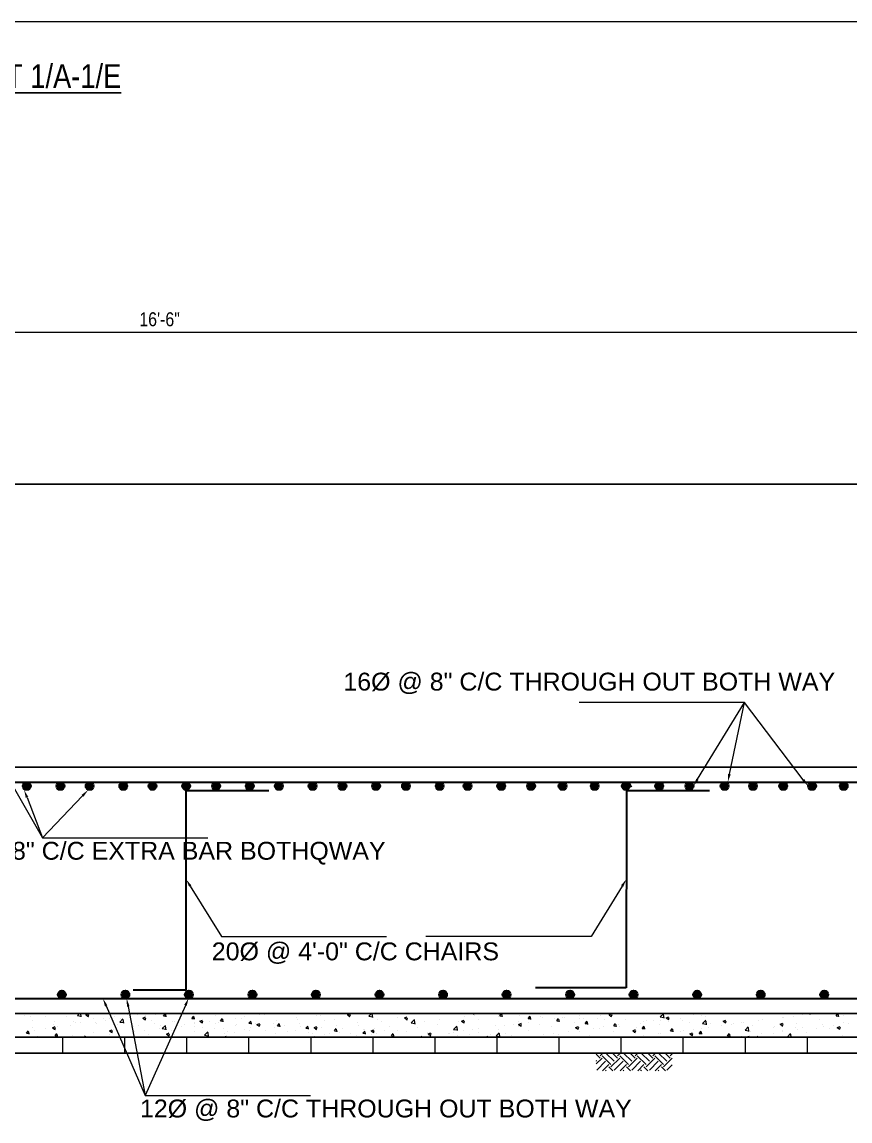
# Model space of a CAD drawing. Header units: inches. Extents: x 57837 to 133168, y 6972 to 27776.
# Drawn here: x 69109 to 69526, y 18899 to 19453 of the extents above; entities that cross this region are included whole.
import ezdxf

# ---------------------------------------------------------------- set-up
doc = ezdxf.new("R2010")
doc.units = ezdxf.units.IN
doc.header["$MEASUREMENT"] = 0
for name, color, linetype, lineweight in [('DIM', 2, 'Continuous', 13), ('HACTH', 153, 'Continuous', 5), ('HATCH', 74, 'Continuous', 5), ('ROD', 1, 'Continuous', 40), ('rod position', 1, 'Continuous', 30)]:
    doc.layers.add(name, color=color, linetype=linetype, lineweight=lineweight)
doc.layers.add('elevation', color=3, linetype='Continuous')
doc.layers.add('text', color=255, linetype='Continuous')
doc.styles.add('Arial', font='arial.ttf', dxfattribs={"height": 6.5})
doc.styles.get("Standard").update_dxf_attribs({"font": 'ARIALN.TTF', "height": 7})

msp = doc.modelspace()

# ---------------------------------------------------------------- hatches: boundary and pattern name
at = {"layer": 'ROD'}
h = msp.add_hatch(color=5, dxfattribs=at)
h.set_gradient(color1=(0, 0, 255), one_color=1, tint=1, name='SPHERICAL')
h.paths.add_polyline_path([(69113.6, 19067.86, 1), (69109.6, 19067.86, 1)])
h = msp.add_hatch(color=5, dxfattribs=at)
h.set_gradient(color1=(0, 0, 255), one_color=1, tint=1, name='SPHERICAL')
h.paths.add_polyline_path([(69130.56, 19067.86, 1), (69126.56, 19067.86, 1)])
h = msp.add_hatch(color=5, dxfattribs=at)
h.set_gradient(color1=(0, 0, 255), one_color=1, tint=1, name='SPHERICAL')
h.paths.add_polyline_path([(69145.27, 19067.86, 1), (69141.27, 19067.86, 1)])
h = msp.add_hatch(color=5, dxfattribs=at)
h.set_gradient(color1=(0, 0, 255), one_color=1, tint=1, name='SPHERICAL')
h.paths.add_polyline_path([(69162.23, 19067.86, 1), (69158.23, 19067.86, 1)])
h = msp.add_hatch(color=5, dxfattribs=at)
h.set_gradient(color1=(0, 0, 255), one_color=1, tint=1, name='SPHERICAL')
h.paths.add_polyline_path([(69176.93, 19067.86, 1), (69172.93, 19067.86, 1)])
h = msp.add_hatch(color=5, dxfattribs=at)
h.set_gradient(color1=(0, 0, 255), one_color=1, tint=1, name='SPHERICAL')
h.paths.add_polyline_path([(69193.89, 19067.86, 1), (69189.89, 19067.86, 1)])
h = msp.add_hatch(color=5, dxfattribs=at)
h.set_gradient(color1=(0, 0, 255), one_color=1, tint=1, name='SPHERICAL')
h.paths.add_polyline_path([(69208.93, 19067.86, 1), (69204.93, 19067.86, 1)])
h = msp.add_hatch(color=5, dxfattribs=at)
h.set_gradient(color1=(0, 0, 255), one_color=1, tint=1, name='SPHERICAL')
h.paths.add_polyline_path([(69225.89, 19067.86, 1), (69221.89, 19067.86, 1)])
h = msp.add_hatch(color=5, dxfattribs=at)
h.set_gradient(color1=(0, 0, 255), one_color=1, tint=1, name='SPHERICAL')
h.paths.add_polyline_path([(69240.6, 19067.86, 1), (69236.6, 19067.86, 1)])
h = msp.add_hatch(color=5, dxfattribs=at)
h.set_gradient(color1=(0, 0, 255), one_color=1, tint=1, name='SPHERICAL')
h.paths.add_polyline_path([(69257.56, 19067.86, 1), (69253.56, 19067.86, 1)])
h = msp.add_hatch(color=5, dxfattribs=at)
h.set_gradient(color1=(0, 0, 255), one_color=1, tint=1, name='SPHERICAL')
h.paths.add_polyline_path([(69272.6, 19067.86, 1), (69268.6, 19067.86, 1)])
h = msp.add_hatch(color=5, dxfattribs=at)
h.set_gradient(color1=(0, 0, 255), one_color=1, tint=1, name='SPHERICAL')
h.paths.add_polyline_path([(69289.56, 19067.86, 1), (69285.56, 19067.86, 1)])
h = msp.add_hatch(color=5, dxfattribs=at)
h.set_gradient(color1=(0, 0, 255), one_color=1, tint=1, name='SPHERICAL')
h.paths.add_polyline_path([(69304.6, 19067.86, 1), (69300.6, 19067.86, 1)])
h = msp.add_hatch(color=5, dxfattribs=at)
h.set_gradient(color1=(0, 0, 255), one_color=1, tint=1, name='SPHERICAL')
h.paths.add_polyline_path([(69321.56, 19067.86, 1), (69317.56, 19067.86, 1)])
h = msp.add_hatch(color=5, dxfattribs=at)
h.set_gradient(color1=(0, 0, 255), one_color=1, tint=1, name='SPHERICAL')
h.paths.add_polyline_path([(69335.63, 19067.86, 1), (69331.63, 19067.86, 1)])
h = msp.add_hatch(color=5, dxfattribs=at)
h.set_gradient(color1=(0, 0, 255), one_color=1, tint=1, name='SPHERICAL')
h.paths.add_polyline_path([(69352.59, 19067.86, 1), (69348.59, 19067.86, 1)])
h = msp.add_hatch(color=5, dxfattribs=at)
h.set_gradient(color1=(0, 0, 255), one_color=1, tint=1, name='SPHERICAL')
h.paths.add_polyline_path([(69367.63, 19067.86, 1), (69363.63, 19067.86, 1)])
h = msp.add_hatch(color=5, dxfattribs=at)
h.set_gradient(color1=(0, 0, 255), one_color=1, tint=1, name='SPHERICAL')
h.paths.add_polyline_path([(69383.45, 19067.86, 1), (69379.45, 19067.86, 1)])
h = msp.add_hatch(color=5, dxfattribs=at)
h.set_gradient(color1=(0, 0, 255), one_color=1, tint=1, name='SPHERICAL')
h.paths.add_polyline_path([(69399.63, 19067.86, 1), (69395.63, 19067.86, 1)])
h = msp.add_hatch(color=5, dxfattribs=at)
h.set_gradient(color1=(0, 0, 255), one_color=1, tint=1, name='SPHERICAL')
h.paths.add_polyline_path([(69415.33, 19067.86, 1), (69411.33, 19067.86, 1)])
h = msp.add_hatch(color=5, dxfattribs=at)
h.set_gradient(color1=(0, 0, 255), one_color=1, tint=1, name='SPHERICAL')
h.paths.add_polyline_path([(69432.17, 19067.86, 1), (69428.17, 19067.86, 1)])
h = msp.add_hatch(color=5, dxfattribs=at)
h.set_gradient(color1=(0, 0, 255), one_color=1, tint=1, name='SPHERICAL')
h.paths.add_polyline_path([(69447.33, 19067.86, 1), (69443.33, 19067.86, 1)])
h = msp.add_hatch(color=5, dxfattribs=at)
h.set_gradient(color1=(0, 0, 255), one_color=1, tint=1, name='SPHERICAL')
h.paths.add_polyline_path([(69465.06, 19067.86, 1), (69461.06, 19067.86, 1)])
h = msp.add_hatch(color=5, dxfattribs=at)
h.set_gradient(color1=(0, 0, 255), one_color=1, tint=1, name='SPHERICAL')
h.paths.add_polyline_path([(69479.38, 19067.86, 1), (69475.38, 19067.86, 1)])
h = msp.add_hatch(color=5, dxfattribs=at)
h.set_gradient(color1=(0, 0, 255), one_color=1, tint=1, name='SPHERICAL')
h.paths.add_polyline_path([(69494.62, 19067.86, 1), (69490.62, 19067.86, 1)])
h = msp.add_hatch(color=5, dxfattribs=at)
h.set_gradient(color1=(0, 0, 255), one_color=1, tint=1, name='SPHERICAL')
h.paths.add_polyline_path([(69509.12, 19067.86, 1), (69505.12, 19067.86, 1)])
h = msp.add_hatch(color=5, dxfattribs=at)
h.set_gradient(color1=(0, 0, 255), one_color=1, tint=1, name='SPHERICAL')
h.paths.add_polyline_path([(69525.06, 19067.86, 1), (69521.06, 19067.86, 1)])
h = msp.add_hatch(color=5, dxfattribs=at)
h.set_gradient(color1=(0, 0, 255), one_color=1, tint=1, name='SPHERICAL')
h.paths.add_polyline_path([(69131.25, 18962.83, 1), (69127.25, 18962.83, 1)])
h = msp.add_hatch(color=5, dxfattribs=at)
h.set_gradient(color1=(0, 0, 255), one_color=1, tint=1, name='SPHERICAL')
h.paths.add_polyline_path([(69163.25, 18962.83, 1), (69159.25, 18962.83, 1)])
h = msp.add_hatch(color=5, dxfattribs=at)
h.set_gradient(color1=(0, 0, 255), one_color=1, tint=1, name='SPHERICAL')
h.paths.add_polyline_path([(69195.25, 18962.83, 1), (69191.25, 18962.83, 1)])
h = msp.add_hatch(color=5, dxfattribs=at)
h.set_gradient(color1=(0, 0, 255), one_color=1, tint=1, name='SPHERICAL')
h.paths.add_polyline_path([(69227.25, 18962.83, 1), (69223.25, 18962.83, 1)])
h = msp.add_hatch(color=5, dxfattribs=at)
h.set_gradient(color1=(0, 0, 255), one_color=1, tint=1, name='SPHERICAL')
h.paths.add_polyline_path([(69259.25, 18962.83, 1), (69255.25, 18962.83, 1)])
h = msp.add_hatch(color=5, dxfattribs=at)
h.set_gradient(color1=(0, 0, 255), one_color=1, tint=1, name='SPHERICAL')
h.paths.add_polyline_path([(69291.25, 18962.83, 1), (69287.25, 18962.83, 1)])
h = msp.add_hatch(color=5, dxfattribs=at)
h.set_gradient(color1=(0, 0, 255), one_color=1, tint=1, name='SPHERICAL')
h.paths.add_polyline_path([(69323.25, 18962.83, 1), (69319.25, 18962.83, 1)])
h = msp.add_hatch(color=5, dxfattribs=at)
h.set_gradient(color1=(0, 0, 255), one_color=1, tint=1, name='SPHERICAL')
h.paths.add_polyline_path([(69355.25, 18962.83, 1), (69351.25, 18962.83, 1)])
h = msp.add_hatch(color=5, dxfattribs=at)
h.set_gradient(color1=(0, 0, 255), one_color=1, tint=1, name='SPHERICAL')
h.paths.add_polyline_path([(69387.25, 18962.83, 1), (69383.25, 18962.83, 1)])
h = msp.add_hatch(color=5, dxfattribs=at)
h.set_gradient(color1=(0, 0, 255), one_color=1, tint=1, name='SPHERICAL')
h.paths.add_polyline_path([(69419.25, 18962.83, 1), (69415.25, 18962.83, 1)])
h = msp.add_hatch(color=5, dxfattribs=at)
h.set_gradient(color1=(0, 0, 255), one_color=1, tint=1, name='SPHERICAL')
h.paths.add_polyline_path([(69451.25, 18962.83, 1), (69447.25, 18962.83, 1)])
h = msp.add_hatch(color=5, dxfattribs=at)
h.set_gradient(color1=(0, 0, 255), one_color=1, tint=1, name='SPHERICAL')
h.paths.add_polyline_path([(69483.25, 18962.83, 1), (69479.25, 18962.83, 1)])
h = msp.add_hatch(color=5, dxfattribs=at)
h.set_gradient(color1=(0, 0, 255), one_color=1, tint=1, name='SPHERICAL')
h.paths.add_polyline_path([(69515.25, 18962.83, 1), (69511.25, 18962.83, 1)])

# ---------------------------------------------------------------- linework, layer by layer
at = {"layer": 'DIM'}
for p, q in [((70374.08, 19452.54), (67752.73, 19452.54)), ((69571.13, 19296.22), (68786.35, 19296.22))]:
    msp.add_line(p, q, dxfattribs=at)
at = {"layer": 'DIM', "lineweight": 13}
for p, q in [((69473.08, 19109.84), (69389.84, 19109.84)), ((69473.08, 19109.84), (69389.84, 19109.84)), ((69473.08, 19109.84), (69389.84, 19109.84)), ((69449.42, 19071.27), (69473.08, 19109.84)), ((69465.5, 19073.78), (69473.08, 19109.84)), ((69502.69, 19071.04), (69473.08, 19109.84)), ((69105.38, 19066.39), (69119.58, 19041.81)), ((69139.72, 19062.96), (69119.58, 19041.81)), ((69111.72, 19062.13), (69119.58, 19041.81)), ((69119.58, 19041.81), (69202.82, 19041.81)), ((69119.58, 19041.81), (69202.82, 19041.81)), ((69119.58, 19041.81), (69202.82, 19041.81)), ((69193.93, 19017.5), (69209.62, 18992.03)), ((69411.49, 19017.5), (69395.8, 18992.03)), ((69209.62, 18992.03), (69292.85, 18992.03)), ((69395.8, 18992.03), (69312.56, 18992.03)), ((69151.59, 18957.16), (69171.24, 18912.05)), ((69162.68, 18956.9), (69171.24, 18912.05)), ((69191.53, 18957.44), (69171.24, 18912.05)), ((69171.24, 18912.05), (69254.47, 18912.05)), ((69171.24, 18912.05), (69254.47, 18912.05)), ((69171.24, 18912.05), (69254.47, 18912.05))]:
    msp.add_line(p, q, dxfattribs=at)
for points in [[(69466.15, 19073.64), (69464.68, 19069.86), (69464.85, 19073.92)], [(69449.99, 19070.93), (69447.33, 19067.86), (69448.85, 19071.62)], [(69503.22, 19071.45), (69505.12, 19067.86), (69502.16, 19070.64)], [(69111.1, 19061.89), (69110.28, 19065.86), (69112.34, 19062.37)], [(69139.24, 19063.42), (69142.48, 19065.85), (69140.21, 19062.5)], [(69193.36, 19017.15), (69191.83, 19020.9), (69194.49, 19017.85)], [(69410.92, 19017.85), (69413.59, 19020.9), (69412.06, 19017.15)], [(69150.97, 18956.89), (69149.99, 18960.83), (69152.2, 18957.43)], [(69162.03, 18956.77), (69161.93, 18960.83), (69163.34, 18957.02)], [(69190.92, 18957.71), (69193.16, 18961.09), (69192.14, 18957.17)]]:
    msp.add_solid(points, dxfattribs=at)
at = {"layer": 'elevation'}
for p, q in [((70378.39, 19219.9), (68818.35, 19219.9)), ((68818.35, 19077.35), (69539.13, 19077.35)), ((67748.73, 18953.35), (70378.39, 18953.35)), ((67748.73, 18953.35), (70378.39, 18953.35)), ((70378.39, 18941.35), (67748.73, 18941.35)), ((70378.39, 18941.35), (67748.73, 18941.35)), ((67748.73, 18933.35), (70378.39, 18933.35))]:
    msp.add_line(p, q, dxfattribs=at)
at = {"layer": 'HACTH', "lineweight": 0}
for p, q in [((69110.43, 18952.48), (69110.43, 18952.48)), ((69113.71, 18953.18), (69113.77, 18953.35)), ((69114.84, 18953.06), (69114.84, 18953.06)), ((69121.11, 18952.03), (69121.11, 18952.03)), ((69137.14, 18952.33), (69138.11, 18953.35)), ((69137.14, 18952.33), (69138.92, 18952.06)), ((69139.07, 18951.72), (69138.88, 18953.35)), ((69141.31, 18952.63), (69142.71, 18953.17)), ((69141.31, 18952.63), (69142.3, 18951.96)), ((69142.45, 18951.58), (69142.86, 18952.79)), ((69155.62, 18952), (69155.62, 18952)), ((69162.13, 18952.64), (69162.13, 18952.64)), ((69165.72, 18953.28), (69165.72, 18953.28)), ((69166.68, 18953.35), (69167.31, 18953.29)), ((69167.46, 18952.91), (69167.38, 18953.35)), ((69171.32, 18952.25), (69171.32, 18952.25)), ((69176.33, 18952.91), (69176.33, 18952.91)), ((69180.46, 18952.14), (69181.42, 18953.29)), ((69180.46, 18952.14), (69181.66, 18952.04)), ((69181.81, 18951.65), (69181.58, 18952.91)), ((69194.81, 18950.89), (69195.77, 18952.03)), ((69206.63, 18952.31), (69206.63, 18952.31)), ((69229.06, 18952.66), (69229.06, 18952.66)), ((69231.28, 18952.72), (69231.28, 18952.72)), ((69245.49, 18953.23), (69245.53, 18953.35)), ((69257.51, 18952.53), (69257.51, 18952.53)), ((69259.4, 18952.33), (69259.4, 18952.33)), ((69273.08, 18952.68), (69274.48, 18953.21)), ((69273.08, 18952.68), (69274.08, 18952.01)), ((69274.23, 18951.62), (69274.63, 18952.83)), ((69283.9, 18951.95), (69285.24, 18953.35)), ((69283.9, 18951.95), (69285.68, 18951.68)), ((69285.84, 18951.34), (69285.61, 18953.24)), ((69286.86, 18953.07), (69286.86, 18953.07)), ((69308.69, 18952.97), (69308.69, 18952.97)), ((69313.7, 18953.34), (69313.7, 18953.34)), ((69335.86, 18953.35), (69336.68, 18953.27)), ((69336.83, 18952.89), (69336.75, 18953.35)), ((69337.03, 18952.48), (69337.03, 18952.48)), ((69338.53, 18953.22), (69338.53, 18953.22)), ((69349.21, 18952.77), (69349.21, 18952.77)), ((69349.83, 18952.12), (69350.79, 18953.27)), ((69349.83, 18952.12), (69351.02, 18952.02)), ((69351.18, 18951.63), (69350.95, 18952.89)), ((69359.69, 18953.28), (69359.69, 18953.28)), ((69359.88, 18952.32), (69359.88, 18952.32)), ((69364.17, 18950.87), (69365.14, 18952.02)), ((69377.26, 18953.27), (69377.29, 18953.35)), ((69389.77, 18952.23), (69389.77, 18952.23)), ((69400.47, 18952.22), (69400.47, 18952.22)), ((69404.86, 18952.72), (69406.26, 18953.26)), ((69404.86, 18952.72), (69405.85, 18952.05)), ((69406, 18951.67), (69406.41, 18952.88)), ((69410.97, 18953.03), (69410.97, 18953.03)), ((69430.67, 18951.57), (69432.22, 18953.2)), ((69432.6, 18950.96), (69432.38, 18952.86)), ((69447.56, 18952.64), (69447.56, 18952.64)), ((69451.48, 18952.53), (69451.48, 18952.53)), ((69452.57, 18953.3), (69452.57, 18953.3)), ((69453.6, 18952.04), (69453.6, 18952.04)), ((69497.73, 18952.05), (69497.73, 18952.05)), ((69502.37, 18952.75), (69502.37, 18952.75)), ((69505.03, 18953.35), (69506.05, 18953.26)), ((69505.31, 18953.05), (69505.31, 18953.05)), ((69506.2, 18952.87), (69506.11, 18953.35)), ((69509.04, 18953.31), (69509.05, 18953.35)), ((69519.2, 18952.11), (69520.16, 18953.26)), ((69519.2, 18952.11), (69520.39, 18952)), ((69520.54, 18951.62), (69520.31, 18952.87)), ((69522.76, 18952.12), (69522.76, 18952.12)), ((69113.52, 18951.84), (69113.52, 18951.84)), ((69114.65, 18949.79), (69114.65, 18949.79)), ((69124.5, 18946.18), (69125.9, 18946.72)), ((69124.86, 18947.81), (69124.86, 18947.81)), ((69125.32, 18949.34), (69125.32, 18949.34)), ((69127.14, 18946.63), (69127.14, 18946.63)), ((69131.78, 18951.57), (69131.78, 18951.57)), ((69133.48, 18947.27), (69133.48, 18947.27)), ((69134.97, 18949.09), (69134.97, 18949.09)), ((69136, 18948.89), (69136, 18948.89)), ((69138.8, 18948.63), (69138.8, 18948.63)), ((69142.46, 18951.12), (69142.46, 18951.12)), ((69145.35, 18950.59), (69145.35, 18950.59)), ((69146.11, 18948.93), (69146.11, 18948.93)), ((69146.68, 18948.44), (69146.68, 18948.44)), ((69150.46, 18950.64), (69150.46, 18950.64)), ((69151.11, 18949.59), (69151.11, 18949.59)), ((69153.14, 18950.67), (69153.14, 18950.67)), ((69157.35, 18947.99), (69157.35, 18947.99)), ((69158.49, 18949.02), (69160.05, 18950.65)), ((69158.49, 18949.02), (69160.27, 18948.75)), ((69158.69, 18950.59), (69158.69, 18950.59)), ((69160.42, 18948.41), (69160.2, 18950.31)), ((69163.81, 18950.22), (69163.81, 18950.22)), ((69165.48, 18946.62), (69165.48, 18946.62)), ((69168.03, 18947.53), (69168.03, 18947.53)), ((69170.05, 18951.03), (69171.45, 18951.57)), ((69170.05, 18951.03), (69171.04, 18950.36)), ((69171.2, 18949.98), (69171.6, 18951.19)), ((69174.49, 18949.77), (69174.49, 18949.77)), ((69175.87, 18948.12), (69175.87, 18948.12)), ((69178.71, 18947.08), (69178.71, 18947.08)), ((69179.83, 18945.71), (69181.39, 18947.34)), ((69181.76, 18945.1), (69181.54, 18947)), ((69185.17, 18949.32), (69185.17, 18949.32)), ((69186.14, 18949.53), (69186.14, 18949.53)), ((69189.38, 18946.63), (69189.38, 18946.63)), ((69191.27, 18947.68), (69191.27, 18947.68)), ((69194.81, 18950.89), (69196, 18950.78)), ((69195.84, 18948.87), (69195.84, 18948.87)), ((69196.15, 18950.4), (69195.92, 18951.65)), ((69196.24, 18950.81), (69196.24, 18950.81)), ((69196.28, 18948.34), (69196.28, 18948.34)), ((69196.29, 18946.71), (69196.29, 18946.71)), ((69198.79, 18949.43), (69200.19, 18949.97)), ((69198.79, 18949.43), (69199.79, 18948.76)), ((69199.94, 18948.38), (69200.35, 18949.58)), ((69203.85, 18949.34), (69203.85, 18949.34)), ((69206.52, 18948.42), (69206.52, 18948.42)), ((69207.96, 18948.71), (69207.96, 18948.71)), ((69209.15, 18949.63), (69210.12, 18950.78)), ((69209.15, 18949.63), (69210.35, 18949.53)), ((69210.5, 18949.14), (69210.27, 18950.4)), ((69216.48, 18951), (69216.48, 18951)), ((69216.65, 18947.06), (69216.65, 18947.06)), ((69217.2, 18947.97), (69217.2, 18947.97)), ((69219.62, 18950.71), (69219.62, 18950.71)), ((69221.49, 18951.66), (69221.49, 18951.66)), ((69223.5, 18948.38), (69224.46, 18949.52)), ((69223.5, 18948.38), (69224.69, 18948.27)), ((69224.84, 18947.89), (69224.61, 18949.14)), ((69226.75, 18948.34), (69226.75, 18948.34)), ((69227.53, 18947.83), (69228.93, 18948.37)), ((69227.53, 18947.83), (69228.53, 18947.16)), ((69227.87, 18947.51), (69227.87, 18947.51)), ((69228.68, 18946.77), (69229.09, 18947.98)), ((69236.08, 18948.33), (69236.08, 18948.33)), ((69236.43, 18946.43), (69236.43, 18946.43)), ((69237.14, 18949.84), (69237.14, 18949.84)), ((69237.84, 18947.12), (69238.81, 18948.27)), ((69237.84, 18947.12), (69239.04, 18947.02)), ((69238.55, 18947.06), (69238.55, 18947.06)), ((69239.19, 18946.63), (69238.96, 18947.89)), ((69241.44, 18947.09), (69241.44, 18947.09)), ((69247.41, 18951.25), (69247.41, 18951.25)), ((69247.74, 18950.33), (69247.74, 18950.33)), ((69249.01, 18948.09), (69249.01, 18948.09)), ((69249.22, 18946.61), (69249.22, 18946.61)), ((69252.19, 18945.87), (69253.15, 18947.01)), ((69253.54, 18945.38), (69253.3, 18946.63)), ((69256.28, 18946.23), (69257.68, 18946.76)), ((69261.65, 18949.75), (69261.65, 18949.75)), ((69266.65, 18950.41), (69266.65, 18950.41)), ((69267.66, 18947.37), (69267.66, 18947.37)), ((69274.23, 18951.41), (69274.23, 18951.41)), ((69277.93, 18948.78), (69277.93, 18948.78)), ((69278.7, 18947.33), (69278.7, 18947.33)), ((69288.03, 18950.06), (69288.03, 18950.06)), ((69290.37, 18949.33), (69290.37, 18949.33)), ((69294.18, 18946.84), (69294.18, 18946.84)), ((69298.42, 18951.56), (69298.42, 18951.56)), ((69301.82, 18951.08), (69303.22, 18951.61)), ((69301.82, 18951.08), (69302.82, 18950.4)), ((69302.03, 18951.34), (69302.03, 18951.34)), ((69302.97, 18950.02), (69303.38, 18951.23)), ((69305.25, 18948.64), (69306.81, 18950.27)), ((69305.25, 18948.64), (69307.03, 18948.37)), ((69306.81, 18948.5), (69306.81, 18948.5)), ((69307.18, 18948.03), (69306.96, 18949.93)), ((69311.82, 18949.16), (69311.82, 18949.16)), ((69318.54, 18947.59), (69318.54, 18947.59)), ((69319.39, 18950.16), (69319.39, 18950.16)), ((69326.59, 18945.33), (69328.15, 18946.96)), ((69328.53, 18944.72), (69328.3, 18946.62)), ((69328.93, 18949.09), (69328.93, 18949.09)), ((69330.57, 18949.47), (69331.97, 18950.01)), ((69330.57, 18949.47), (69331.56, 18948.8)), ((69331.71, 18948.42), (69332.12, 18949.63)), ((69332.02, 18951.82), (69332.02, 18951.82)), ((69339.2, 18950.5), (69339.2, 18950.5)), ((69347.86, 18947.41), (69347.86, 18947.41)), ((69349.3, 18951.78), (69349.3, 18951.78)), ((69351.97, 18947.25), (69351.97, 18947.25)), ((69356.98, 18947.91), (69356.98, 18947.91)), ((69359.31, 18947.87), (69360.71, 18948.41)), ((69359.31, 18947.87), (69360.3, 18947.2)), ((69359.45, 18946.62), (69359.45, 18946.62)), ((69359.52, 18949.41), (69359.52, 18949.41)), ((69360.46, 18946.82), (69360.86, 18948.03)), ((69364.17, 18950.87), (69365.37, 18950.76)), ((69364.55, 18948.91), (69364.55, 18948.91)), ((69365.52, 18950.38), (69365.29, 18951.63)), ((69369.72, 18948.03), (69369.72, 18948.03)), ((69370.56, 18951.87), (69370.56, 18951.87)), ((69371.19, 18951.42), (69371.19, 18951.42)), ((69375.98, 18947.02), (69375.98, 18947.02)), ((69377.19, 18950.57), (69377.19, 18950.57)), ((69378.52, 18949.61), (69379.48, 18950.76)), ((69378.52, 18949.61), (69379.71, 18949.51)), ((69379.87, 18949.12), (69379.64, 18950.38)), ((69379.82, 18949.31), (69379.82, 18949.31)), ((69381.24, 18951.42), (69381.24, 18951.42)), ((69382.19, 18951.23), (69382.19, 18951.23)), ((69387.64, 18949.03), (69387.64, 18949.03)), ((69388.05, 18946.27), (69389.45, 18946.81)), ((69389.2, 18945.22), (69389.61, 18946.42)), ((69390.21, 18950.81), (69390.21, 18950.81)), ((69391.91, 18950.97), (69391.91, 18950.97)), ((69392.86, 18948.36), (69393.83, 18949.51)), ((69392.86, 18948.36), (69394.06, 18948.25)), ((69394.21, 18947.87), (69393.98, 18949.12)), ((69399.31, 18951.03), (69399.31, 18951.03)), ((69402.14, 18946.66), (69402.14, 18946.66)), ((69402.59, 18950.52), (69402.59, 18950.52)), ((69407.21, 18947.1), (69408.17, 18948.25)), ((69407.21, 18947.1), (69408.4, 18947)), ((69408.56, 18946.61), (69408.33, 18947.87)), ((69409.72, 18947.66), (69409.72, 18947.66)), ((69410.33, 18946.84), (69410.33, 18946.84)), ((69413.27, 18950.07), (69413.27, 18950.07)), ((69420.72, 18948.34), (69420.72, 18948.34)), ((69421.55, 18945.85), (69422.52, 18947)), ((69422.35, 18949.32), (69422.35, 18949.32)), ((69422.9, 18945.36), (69422.67, 18946.61)), ((69423.94, 18949.61), (69423.94, 18949.61)), ((69427.36, 18949.98), (69427.36, 18949.98)), ((69430.27, 18948.03), (69430.27, 18948.03)), ((69430.67, 18951.57), (69432.45, 18951.3)), ((69430.99, 18949.75), (69430.99, 18949.75)), ((69433.6, 18951.12), (69435, 18951.66)), ((69433.6, 18951.12), (69434.59, 18950.45)), ((69434.62, 18949.16), (69434.62, 18949.16)), ((69434.75, 18950.07), (69435.15, 18951.27)), ((69434.93, 18950.98), (69434.93, 18950.98)), ((69441.09, 18951.03), (69441.09, 18951.03)), ((69441.94, 18950.04), (69441.94, 18950.04)), ((69445.3, 18948.71), (69445.3, 18948.71)), ((69452.01, 18948.26), (69453.57, 18949.89)), ((69452.01, 18948.26), (69453.79, 18947.99)), ((69453.94, 18947.65), (69453.72, 18949.55)), ((69455.97, 18948.26), (69455.97, 18948.26)), ((69461.51, 18947.28), (69461.51, 18947.28)), ((69462.34, 18949.52), (69463.74, 18950.05)), ((69462.34, 18949.52), (69463.34, 18948.85)), ((69463.49, 18948.46), (69463.89, 18949.67)), ((69466.65, 18947.81), (69466.65, 18947.81)), ((69467.51, 18948.07), (69467.51, 18948.07)), ((69471.61, 18948.56), (69471.61, 18948.56)), ((69472.52, 18948.73), (69472.52, 18948.73)), ((69473.36, 18944.95), (69474.91, 18946.58)), ((69477.32, 18947.36), (69477.32, 18947.36)), ((69480.09, 18949.73), (69480.09, 18949.73)), ((69482, 18950.06), (69482, 18950.06)), ((69488, 18946.91), (69488, 18946.91)), ((69491.08, 18947.92), (69492.48, 18948.45)), ((69491.08, 18947.92), (69492.08, 18947.24)), ((69492.23, 18946.86), (69492.64, 18948.07)), ((69492.26, 18951.47), (69492.26, 18951.47)), ((69492.72, 18951.39), (69492.72, 18951.39)), ((69498.68, 18946.46), (69498.68, 18946.46)), ((69499.43, 18948.11), (69499.43, 18948.11)), ((69511.09, 18950.12), (69511.09, 18950.12)), ((69512.51, 18947.59), (69512.51, 18947.59)), ((69512.68, 18946.82), (69512.68, 18946.82)), ((69517.68, 18947.48), (69517.68, 18947.48)), ((69519.83, 18946.31), (69521.23, 18946.85)), ((69520.97, 18945.26), (69521.38, 18946.47)), ((69522.78, 18949), (69522.78, 18949)), ((69525.26, 18948.48), (69525.26, 18948.48)), ((69111.51, 18943.37), (69112.47, 18944.52)), ((69111.51, 18943.37), (69112.71, 18943.27)), ((69112.86, 18942.88), (69112.63, 18944.14)), ((69114.59, 18946.4), (69114.59, 18946.4)), ((69115.47, 18944.63), (69115.47, 18944.63)), ((69117.13, 18941.86), (69117.13, 18941.86)), ((69120.89, 18945.61), (69120.89, 18945.61)), ((69124.5, 18946.18), (69125.5, 18945.51)), ((69125.65, 18945.13), (69126.06, 18946.34)), ((69125.85, 18942.12), (69126.82, 18943.27)), ((69125.85, 18942.12), (69127.05, 18942.01)), ((69125.9, 18946.27), (69125.9, 18946.27)), ((69127.2, 18941.63), (69126.97, 18942.88)), ((69127.8, 18941.41), (69127.8, 18941.41)), ((69134.72, 18942.44), (69134.72, 18942.44)), ((69140.61, 18941.35), (69141.16, 18942.01)), ((69141.37, 18941.35), (69141.32, 18941.63)), ((69145.11, 18943.93), (69145.11, 18943.93)), ((69145.85, 18941.7), (69145.85, 18941.7)), ((69153.24, 18944.58), (69154.65, 18945.12)), ((69153.24, 18944.58), (69154.24, 18943.91)), ((69153.43, 18942.7), (69153.43, 18942.7)), ((69154.39, 18943.53), (69154.8, 18944.74)), ((69155.38, 18945.34), (69155.38, 18945.34)), ((69166.06, 18944.36), (69166.06, 18944.36)), ((69171.06, 18945.02), (69171.06, 18945.02)), ((69172.96, 18942.71), (69172.96, 18942.71)), ((69175.63, 18941.47), (69175.63, 18941.47)), ((69178.64, 18946.02), (69178.64, 18946.02)), ((69179.83, 18945.71), (69181.61, 18945.44)), ((69181.99, 18942.98), (69183.39, 18943.52)), ((69181.99, 18942.98), (69182.98, 18942.31)), ((69183.14, 18941.93), (69183.54, 18943.13)), ((69184.63, 18944.71), (69184.63, 18944.71)), ((69185.89, 18942.87), (69185.89, 18942.87)), ((69196, 18944.15), (69196, 18944.15)), ((69198.59, 18941.45), (69198.59, 18941.45)), ((69200.06, 18946.18), (69200.06, 18946.18)), ((69201.08, 18942.32), (69201.08, 18942.32)), ((69201.18, 18942.4), (69202.73, 18944.03)), ((69201.18, 18942.4), (69202.96, 18942.13)), ((69203.11, 18941.79), (69202.89, 18943.69)), ((69206.38, 18945.65), (69206.38, 18945.65)), ((69210.73, 18941.38), (69212.13, 18941.92)), ((69210.73, 18941.38), (69210.78, 18941.35)), ((69210.74, 18945.73), (69210.74, 18945.73)), ((69211.22, 18943.11), (69211.22, 18943.11)), ((69212.22, 18941.35), (69212.28, 18941.53)), ((69212.75, 18944.32), (69212.75, 18944.32)), ((69216.23, 18943.77), (69216.23, 18943.77)), ((69221.41, 18945.28), (69221.41, 18945.28)), ((69223.8, 18944.77), (69223.8, 18944.77)), ((69224.41, 18946.32), (69224.41, 18946.32)), ((69226.51, 18941.68), (69226.51, 18941.68)), ((69232.09, 18944.83), (69232.09, 18944.83)), ((69236.9, 18943.18), (69236.9, 18943.18)), ((69242.77, 18944.38), (69242.77, 18944.38)), ((69247.17, 18944.59), (69247.17, 18944.59)), ((69252.19, 18945.87), (69253.38, 18945.76)), ((69253.44, 18943.93), (69253.44, 18943.93)), ((69255.38, 18943.33), (69255.38, 18943.33)), ((69256.28, 18946.23), (69257.27, 18945.56)), ((69256.38, 18941.86), (69256.38, 18941.86)), ((69257.27, 18945.87), (69257.27, 18945.87)), ((69257.42, 18945.17), (69257.83, 18946.38)), ((69259.9, 18946.16), (69259.9, 18946.16)), ((69261.39, 18942.52), (69261.39, 18942.52)), ((69264.12, 18943.48), (69264.12, 18943.48)), ((69266.53, 18944.61), (69267.5, 18945.76)), ((69266.53, 18944.61), (69267.73, 18944.51)), ((69267.04, 18945.33), (69267.04, 18945.33)), ((69267.88, 18944.12), (69267.65, 18945.37)), ((69268.97, 18943.52), (69268.97, 18943.52)), ((69270.58, 18945.71), (69270.58, 18945.71)), ((69274.79, 18943.02), (69274.79, 18943.02)), ((69277.68, 18942.12), (69277.68, 18942.12)), ((69280.88, 18943.36), (69281.84, 18944.5)), ((69280.88, 18943.36), (69282.07, 18943.25)), ((69281.25, 18945.26), (69281.25, 18945.26)), ((69281.6, 18945.18), (69281.6, 18945.18)), ((69282.23, 18942.87), (69281.99, 18944.12)), ((69285.02, 18944.62), (69286.42, 18945.16)), ((69285.02, 18944.62), (69286.01, 18943.95)), ((69285.47, 18942.57), (69285.47, 18942.57)), ((69286.17, 18943.57), (69286.57, 18944.78)), ((69286.6, 18945.84), (69286.6, 18945.84)), ((69287.79, 18943.4), (69287.79, 18943.4)), ((69291.93, 18944.81), (69291.93, 18944.81)), ((69295.22, 18942.1), (69296.19, 18943.25)), ((69295.22, 18942.1), (69296.42, 18942)), ((69296.15, 18942.12), (69296.15, 18942.12)), ((69296.57, 18941.61), (69296.34, 18942.86)), ((69298.17, 18944.9), (69298.17, 18944.9)), ((69302.61, 18944.36), (69302.61, 18944.36)), ((69306.82, 18941.67), (69306.82, 18941.67)), ((69308.44, 18946.31), (69308.44, 18946.31)), ((69309.99, 18941.35), (69310.53, 18941.99)), ((69310.73, 18941.35), (69310.68, 18941.61)), ((69312.87, 18941.41), (69312.87, 18941.41)), ((69313.28, 18943.91), (69313.28, 18943.91)), ((69313.76, 18943.02), (69315.16, 18943.56)), ((69313.76, 18943.02), (69314.76, 18942.35)), ((69314.13, 18942.27), (69314.13, 18942.27)), ((69314.91, 18941.97), (69315.32, 18943.18)), ((69323.96, 18943.45), (69323.96, 18943.45)), ((69324.53, 18943.41), (69324.53, 18943.41)), ((69326.59, 18945.33), (69328.37, 18945.06)), ((69326.76, 18943.93), (69326.76, 18943.93)), ((69328.69, 18942.43), (69328.69, 18942.43)), ((69331.77, 18944.59), (69331.77, 18944.59)), ((69334.64, 18943), (69334.64, 18943)), ((69336.2, 18945.41), (69336.2, 18945.41)), ((69338.96, 18943.84), (69338.96, 18943.84)), ((69339.34, 18945.59), (69339.34, 18945.59)), ((69342.5, 18941.42), (69343.91, 18941.96)), ((69342.5, 18941.42), (69342.62, 18941.35)), ((69343.98, 18941.35), (69344.06, 18941.58)), ((69345.31, 18942.55), (69345.31, 18942.55)), ((69347.94, 18942.02), (69349.5, 18943.65)), ((69347.94, 18942.02), (69349.72, 18941.75)), ((69349.06, 18945.12), (69349.06, 18945.12)), ((69349.87, 18941.41), (69349.65, 18943.31)), ((69352.65, 18943.02), (69352.65, 18943.02)), ((69355.99, 18942.1), (69355.99, 18942.1)), ((69364.32, 18945.02), (69364.32, 18945.02)), ((69366.67, 18941.65), (69366.67, 18941.65)), ((69369.47, 18941.37), (69369.47, 18941.37)), ((69371.92, 18942.68), (69371.92, 18942.68)), ((69376.93, 18943.34), (69376.93, 18943.34)), ((69379.57, 18942.65), (69379.57, 18942.65)), ((69384.51, 18944.34), (69384.51, 18944.34)), ((69388.05, 18946.27), (69389.05, 18945.6)), ((69389.96, 18944.15), (69389.96, 18944.15)), ((69395.28, 18942.03), (69395.28, 18942.03)), ((69397.14, 18946), (69397.14, 18946)), ((69400.23, 18945.56), (69400.23, 18945.56)), ((69406.95, 18944.03), (69406.95, 18944.03)), ((69416.79, 18944.67), (69418.19, 18945.21)), ((69416.79, 18944.67), (69417.79, 18944)), ((69417.09, 18941.43), (69417.09, 18941.43)), ((69417.94, 18943.61), (69418.35, 18944.82)), ((69418.61, 18946.03), (69418.61, 18946.03)), ((69420.48, 18941.68), (69420.48, 18941.68)), ((69421.55, 18945.85), (69422.75, 18945.74)), ((69422.09, 18942.09), (69422.09, 18942.09)), ((69429.67, 18943.09), (69429.67, 18943.09)), ((69430.75, 18943.09), (69430.75, 18943.09)), ((69435.9, 18944.59), (69436.86, 18945.74)), ((69435.9, 18944.59), (69437.09, 18944.49)), ((69437.25, 18944.1), (69437.02, 18945.36)), ((69440.85, 18944.37), (69440.85, 18944.37)), ((69442.3, 18944.75), (69442.3, 18944.75)), ((69445.54, 18943.07), (69446.94, 18943.6)), ((69445.54, 18943.07), (69446.53, 18942.4)), ((69446.68, 18942.01), (69447.09, 18943.22)), ((69447.31, 18945.41), (69447.31, 18945.41)), ((69450.24, 18943.34), (69451.21, 18944.49)), ((69450.24, 18943.34), (69451.44, 18943.23)), ((69451.24, 18945.87), (69451.24, 18945.87)), ((69451.59, 18942.85), (69451.36, 18944.1)), ((69454.88, 18946.41), (69454.88, 18946.41)), ((69464.44, 18942.11), (69464.44, 18942.11)), ((69464.59, 18942.08), (69465.55, 18943.23)), ((69464.59, 18942.08), (69465.79, 18941.98)), ((69465.94, 18941.59), (69465.71, 18942.85)), ((69471.36, 18941.9), (69471.36, 18941.9)), ((69473.36, 18944.95), (69475.14, 18944.68)), ((69474.28, 18941.46), (69475.68, 18942)), ((69474.28, 18941.46), (69474.46, 18941.35)), ((69474.83, 18941.84), (69474.83, 18941.84)), ((69475.29, 18944.34), (69475.07, 18946.24)), ((69475.74, 18941.35), (69475.83, 18941.62)), ((69476.1, 18944.11), (69476.1, 18944.11)), ((69479.37, 18941.35), (69479.9, 18941.98)), ((69480.1, 18941.35), (69480.05, 18941.59)), ((69481.75, 18943.4), (69481.75, 18943.4)), ((69487.46, 18943.5), (69487.46, 18943.5)), ((69487.77, 18946.11), (69487.77, 18946.11)), ((69492.02, 18944.81), (69492.02, 18944.81)), ((69492.47, 18944.16), (69492.47, 18944.16)), ((69492.56, 18941.72), (69492.56, 18941.72)), ((69494.7, 18941.64), (69496.26, 18943.27)), ((69494.7, 18941.64), (69496.48, 18941.37)), ((69496.6, 18941.35), (69496.41, 18942.93)), ((69500.04, 18945.16), (69500.04, 18945.16)), ((69502.12, 18946.09), (69502.12, 18946.09)), ((69504.22, 18943.72), (69504.22, 18943.72)), ((69509.35, 18946.01), (69509.35, 18946.01)), ((69515.89, 18945.72), (69515.89, 18945.72)), ((69519.83, 18946.31), (69520.82, 18945.64)), ((69520.03, 18945.56), (69520.03, 18945.56)), ((69522.54, 18942.34), (69522.54, 18942.34))]:
    msp.add_line(p, q, dxfattribs=at)
at = {"layer": 'HACTH', "color": 3}
for p, q in [((69129.76, 18933.35), (69129.76, 18941.35)), ((69161.01, 18933.35), (69161.01, 18941.35)), ((69192.26, 18933.35), (69192.26, 18941.35)), ((69223.51, 18933.35), (69223.51, 18941.35)), ((69254.76, 18933.35), (69254.76, 18941.35)), ((69286.01, 18933.35), (69286.01, 18941.35)), ((69317.26, 18933.35), (69317.26, 18941.35)), ((69348.51, 18933.35), (69348.51, 18941.35)), ((69348.53, 18933.35), (69348.53, 18941.35)), ((69379.78, 18933.35), (69379.78, 18941.35)), ((69411.03, 18933.35), (69411.03, 18941.35)), ((69442.28, 18933.35), (69442.28, 18941.35)), ((69473.53, 18933.35), (69473.53, 18941.35)), ((69504.78, 18933.35), (69504.78, 18941.35))]:
    msp.add_line(p, q, dxfattribs=at)
at = {"layer": 'HATCH', "linetype": 'Continuous'}
for p, q in [((69400.34, 18930.92), (69398.45, 18932.81)), ((69398.45, 18927.93), (69401.44, 18930.92)), ((69400.34, 18932.03), (69401.75, 18933.44)), ((69405.86, 18927.61), (69401.44, 18932.03)), ((69407.52, 18929.26), (69403.34, 18933.44)), ((69405.86, 18926.5), (69410.28, 18930.92)), ((69409.18, 18930.92), (69406.66, 18933.44)), ((69409.18, 18932.03), (69410.59, 18933.44)), ((69414.7, 18927.61), (69410.28, 18932.03)), ((69416.36, 18929.26), (69412.18, 18933.44)), ((69414.7, 18926.5), (69419.12, 18930.92)), ((69418.02, 18930.92), (69415.5, 18933.44)), ((69418.02, 18932.03), (69419.43, 18933.44)), ((69423.54, 18927.61), (69419.12, 18932.03)), ((69425.2, 18929.26), (69421.02, 18933.44)), ((69423.54, 18926.5), (69427.96, 18930.92)), ((69426.85, 18930.92), (69424.34, 18933.44)), ((69426.85, 18932.03), (69428.27, 18933.44)), ((69432.38, 18927.61), (69427.96, 18932.03)), ((69434.04, 18929.26), (69429.86, 18933.44)), ((69432.38, 18926.5), (69436.71, 18930.84)), ((69435.69, 18930.92), (69433.17, 18933.44)), ((69435.69, 18932.03), (69436.71, 18933.05)), ((69398.68, 18929.26), (69398.45, 18929.49)), ((69398.68, 18924.84), (69403.1, 18929.26)), ((69401.63, 18924.47), (69404.76, 18927.61)), ((69403.47, 18924.47), (69403.1, 18924.84)), ((69406.78, 18924.47), (69404.76, 18926.5)), ((69407.52, 18924.84), (69411.94, 18929.26)), ((69410.46, 18924.47), (69413.6, 18927.61)), ((69412.31, 18924.47), (69411.94, 18924.84)), ((69415.62, 18924.47), (69413.6, 18926.5)), ((69416.36, 18924.84), (69420.78, 18929.26)), ((69419.3, 18924.47), (69422.43, 18927.61)), ((69421.15, 18924.47), (69420.78, 18924.84)), ((69424.46, 18924.47), (69422.43, 18926.5)), ((69425.2, 18924.84), (69429.62, 18929.26)), ((69428.14, 18924.47), (69431.27, 18927.61)), ((69429.99, 18924.47), (69429.62, 18924.84)), ((69433.3, 18924.47), (69431.27, 18926.5)), ((69434.04, 18924.84), (69436.71, 18927.52))]:
    msp.add_line(p, q, dxfattribs=at)
at = {"layer": 'rod position'}
for p, q in [((67753.74, 19069.86), (70374.37, 19069.86)), ((68922.28, 19069.86), (70247.01, 19069.86)), ((69414.63, 19069.86), (69416.05, 19067.35)), ((67753.74, 18960.83), (70374.36, 18960.83))]:
    msp.add_line(p, q, dxfattribs=at)
at = {"layer": 'rod position', "color": 4}
for p, q in [((69191.76, 19065.36), (69191.65, 18965.14)), ((69233.46, 19065.36), (69191.76, 19065.36)), ((69413.69, 19065.36), (69413.57, 18966.27)), ((69455.39, 19065.36), (69413.69, 19065.36)), ((69191.65, 18965.14), (69165.14, 18965.14)), ((69413.57, 18966.27), (69367.76, 18966.27))]:
    msp.add_line(p, q, dxfattribs=at)
at = {"layer": 'rod position'}
for centre in [(69111.6, 19067.86), (69128.56, 19067.86), (69143.27, 19067.86), (69160.23, 19067.86), (69174.93, 19067.86), (69191.89, 19067.86), (69206.93, 19067.86), (69223.89, 19067.86), (69238.6, 19067.86), (69255.56, 19067.86), (69270.6, 19067.86), (69287.56, 19067.86), (69302.6, 19067.86), (69319.56, 19067.86), (69333.63, 19067.86), (69350.59, 19067.86), (69365.63, 19067.86), (69381.45, 19067.86), (69397.63, 19067.86), (69413.33, 19067.86), (69430.17, 19067.86), (69445.33, 19067.86), (69463.06, 19067.86), (69477.38, 19067.86), (69492.62, 19067.86), (69507.12, 19067.86), (69523.06, 19067.86), (69129.25, 18962.83), (69161.25, 18962.83), (69193.25, 18962.83), (69225.25, 18962.83), (69257.25, 18962.83), (69289.25, 18962.83), (69321.25, 18962.83), (69353.25, 18962.83), (69385.25, 18962.83), (69417.25, 18962.83), (69449.25, 18962.83), (69481.25, 18962.83), (69513.25, 18962.83)]:
    msp.add_circle(centre, 2, dxfattribs=at)

# ---------------------------------------------------------------- texts
at = {"layer": 'DIM'}
msp.add_text('16\'-6"', height=7, dxfattribs=at).set_placement((69168.28, 19299.36))
at = {"layer": 'text'}
msp.add_text('%%USECTION OF RAFT FOUNDATION & COLOMN SECTION AT 1/A-1/E', height=12, dxfattribs=at).set_placement((68727.73, 19419.29))
at = {"layer": 'text', "color": 3, "style": 'Arial'}
for s, p in [('16Ø @ 8" C/C THROUGH OUT BOTH WAY', (69271.05, 19115.93)), ('16Ø @ 8" C/C EXTRA BAR BOTHQWAY', (69060.66, 19030.76)), ('20Ø @ 4\'-0" C/C CHAIRS', (69204.79, 18980.11)), ('12Ø @ 8" C/C THROUGH OUT BOTH WAY', (69168.61, 18901))]:
    msp.add_text(s, height=9, rotation=360, dxfattribs=at).set_placement(p)

doc.saveas('drawing.dxf')
